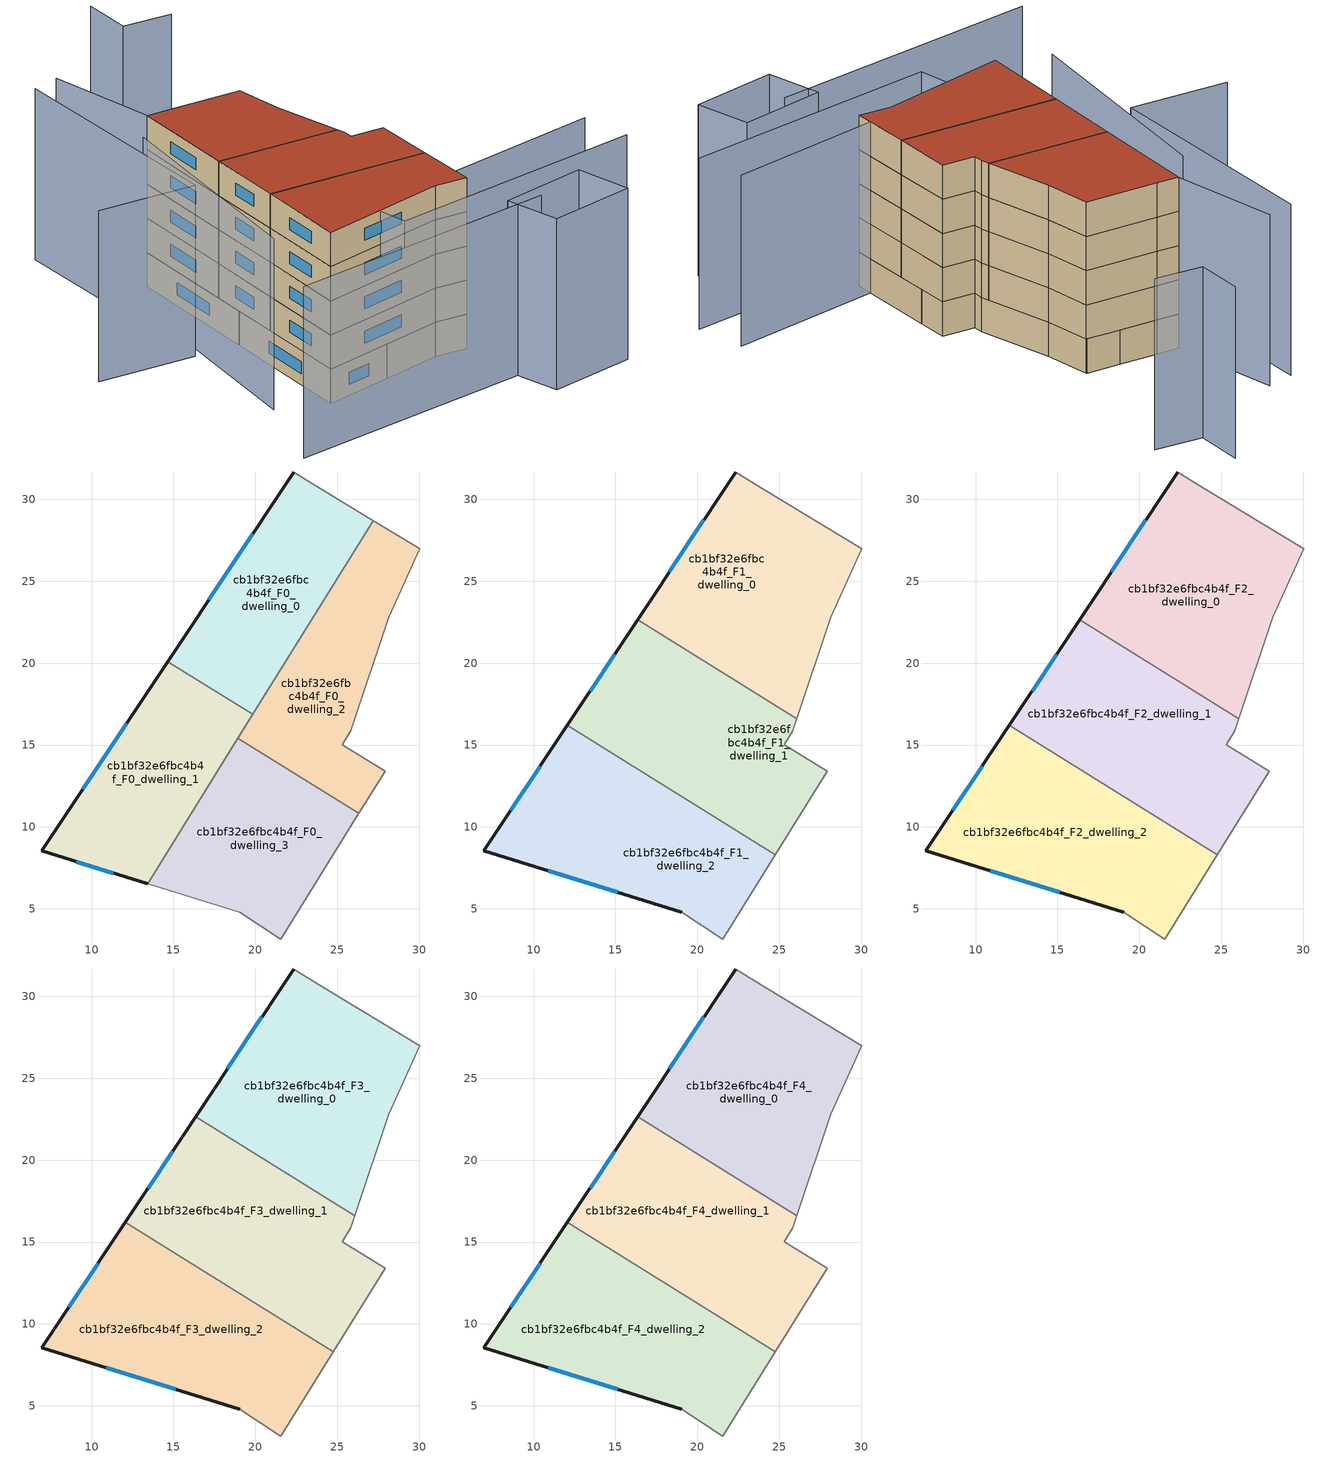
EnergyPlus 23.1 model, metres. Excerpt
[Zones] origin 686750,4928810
cb1bf32e6fbc4b4f_F0_dwelling_0
 floor ground (EU_floor_Construction): 27.21,28.7 19.85,16.87 14.65,20.1 22.34,31.67 24.1,30.6 z0
 wall outside (EU_wall_Construction): 22.34,31.67 14.65,20.1 z0:3
 wall adiabatic (EU_wall_Construction): 19.85,16.87 27.21,28.7 24.1,30.6 22.34,31.67 z0:3
 wall to cb1bf32e6fbc4b4f_F0_dwelling_1 (EU_wall_Construction): 14.65,20.1 19.85,16.87 z0:3
 window (EU_Window_Construction): 19.84,27.91 17.15,23.86 z0.98:2.02
cb1bf32e6fbc4b4f_F0_dwelling_1
 floor ground (EU_floor_Construction): 19.85,16.87 13.42,6.53 6.97,8.54 14.65,20.1 z0
 wall outside (EU_wall_Construction): 14.65,20.1 6.97,8.54 13.42,6.53 z0:3
 wall adiabatic (EU_wall_Construction): 13.42,6.53 19.85,16.87 z0:3
 window (EU_Window_Construction): 9.07,7.89 11.32,7.19 / 12.15,16.34 9.47,12.3 z0.98:2.02
cb1bf32e6fbc4b4f_F0_dwelling_2
 floor ground (EU_floor_Construction): 29.94,27.03 30.03,26.98 28.15,22.8 25.84,15.87 25.32,15.02 27.92,13.4 26.32,10.82 18.94,15.41 27.21,28.7 z0
 wall adiabatic (EU_wall_Construction): 26.32,10.82 27.92,13.4 25.32,15.02 25.84,15.87 28.15,22.8 30.03,26.98 29.94,27.03 27.21,28.7 18.94,15.41 z0:3
 wall to cb1bf32e6fbc4b4f_F0_dwelling_3 (EU_wall_Construction): 18.94,15.41 26.32,10.82 z0:3
cb1bf32e6fbc4b4f_F0_dwelling_3
 floor ground (EU_floor_Construction): 26.32,10.82 21.55,3.16 19.06,4.78 13.42,6.53 18.94,15.41 z0
 wall adiabatic (EU_wall_Construction): 18.94,15.41 13.42,6.53 19.06,4.78 21.55,3.16 26.32,10.82 z0:3
cb1bf32e6fbc4b4f_F1_dwelling_0
 floor to cb1bf32e6fbc4b4f_F0_dwelling_0 (EU_floor_Construction): 27.21,28.7 21.47,19.47 16.35,22.66 22.34,31.67 24.1,30.6 z3
 floor to cb1bf32e6fbc4b4f_F0_dwelling_2 (EU_floor_Construction): 30.03,26.98 28.15,22.8 26.08,16.6 21.47,19.47 27.21,28.7 z3
 wall outside (EU_wall_Construction): 22.34,31.67 16.35,22.66 z3:6
 wall to cb1bf32e6fbc4b4f_F1_dwelling_1 (EU_wall_Construction): 16.35,22.66 26.08,16.6 z3:6
 wall adiabatic (EU_wall_Construction): 26.08,16.6 28.15,22.8 30.03,26.98 24.1,30.6 22.34,31.67 z3:6
 window (EU_Window_Construction): 20.39,28.74 18.3,25.59 z3.98:5.02
cb1bf32e6fbc4b4f_F1_dwelling_1
 floor to cb1bf32e6fbc4b4f_F0_dwelling_2 (EU_floor_Construction): 26.08,16.6 25.84,15.87 25.32,15.02 27.92,13.4 26.32,10.82 18.94,15.41 21.47,19.48 z3
 floor to cb1bf32e6fbc4b4f_F0_dwelling_0 (EU_floor_Construction): 21.47,19.47 19.85,16.87 14.65,20.1 16.35,22.66 z3
 floor to cb1bf32e6fbc4b4f_F0_dwelling_3 (EU_floor_Construction): 26.32,10.82 24.75,8.3 17.37,12.89 18.94,15.41 z3
 floor to cb1bf32e6fbc4b4f_F0_dwelling_1 (EU_floor_Construction): 19.85,16.87 17.37,12.89 12.06,16.19 14.65,20.1 z3
 wall outside (EU_wall_Construction): 16.35,22.66 12.06,16.19 z3:6
 wall adiabatic (EU_wall_Construction): 24.75,8.3 27.92,13.4 25.32,15.02 25.84,15.87 26.08,16.6 z3:6
 wall to cb1bf32e6fbc4b4f_F1_dwelling_2 (EU_wall_Construction): 12.06,16.19 24.75,8.3 z3:6
 window (EU_Window_Construction): 14.96,20.56 13.46,18.3 z3.98:5.02
cb1bf32e6fbc4b4f_F1_dwelling_2
 floor to cb1bf32e6fbc4b4f_F0_dwelling_1 (EU_floor_Construction): 17.37,12.89 13.42,6.53 6.97,8.54 12.06,16.19 z3
 floor to cb1bf32e6fbc4b4f_F0_dwelling_3 (EU_floor_Construction): 24.75,8.3 21.55,3.16 19.06,4.78 13.42,6.53 17.37,12.89 z3
 wall outside (EU_wall_Construction): 12.06,16.19 6.97,8.54 19.06,4.78 z3:6
 wall adiabatic (EU_wall_Construction): 19.06,4.78 21.55,3.16 24.75,8.3 z3:6
 window (EU_Window_Construction): 10.4,13.7 8.63,11.03 / 10.9,7.32 15.13,6 z3.98:5.02
cb1bf32e6fbc4b4f_F2_dwelling_0
 floor to cb1bf32e6fbc4b4f_F1_dwelling_0 (EU_floor_Construction): 30.03,26.98 28.15,22.8 26.08,16.6 16.35,22.66 22.34,31.67 24.1,30.6 z6
 wall outside (EU_wall_Construction): 22.34,31.67 16.35,22.66 z6:9
 wall to cb1bf32e6fbc4b4f_F2_dwelling_1 (EU_wall_Construction): 16.35,22.66 26.08,16.6 z6:9
 wall adiabatic (EU_wall_Construction): 26.08,16.6 28.15,22.8 30.03,26.98 24.1,30.6 22.34,31.67 z6:9
 window (EU_Window_Construction): 20.39,28.74 18.3,25.59 z6.98:8.02
cb1bf32e6fbc4b4f_F2_dwelling_1
 floor to cb1bf32e6fbc4b4f_F1_dwelling_1 (EU_floor_Construction): 26.08,16.6 25.84,15.87 25.32,15.02 27.92,13.4 24.75,8.3 12.06,16.19 16.35,22.66 z6
 wall outside (EU_wall_Construction): 16.35,22.66 12.06,16.19 z6:9
 wall adiabatic (EU_wall_Construction): 24.75,8.3 27.92,13.4 25.32,15.02 25.84,15.87 26.08,16.6 z6:9
 wall to cb1bf32e6fbc4b4f_F2_dwelling_2 (EU_wall_Construction): 12.06,16.19 24.75,8.3 z6:9
 window (EU_Window_Construction): 14.96,20.56 13.46,18.3 z6.98:8.02
cb1bf32e6fbc4b4f_F2_dwelling_2
 floor to cb1bf32e6fbc4b4f_F1_dwelling_2 (EU_floor_Construction): 24.75,8.3 21.55,3.16 19.06,4.78 6.97,8.54 12.06,16.19 z6
 wall outside (EU_wall_Construction): 12.06,16.19 6.97,8.54 19.06,4.78 z6:9
 wall adiabatic (EU_wall_Construction): 19.06,4.78 21.55,3.16 24.75,8.3 z6:9
 window (EU_Window_Construction): 10.4,13.7 8.63,11.03 / 10.9,7.32 15.13,6 z6.98:8.02
cb1bf32e6fbc4b4f_F3_dwelling_0
 floor to cb1bf32e6fbc4b4f_F2_dwelling_0 (EU_floor_Construction): 30.03,26.98 28.15,22.8 26.08,16.6 16.35,22.66 22.34,31.67 24.1,30.6 z9
 wall outside (EU_wall_Construction): 22.34,31.67 16.35,22.66 z9:12
 wall to cb1bf32e6fbc4b4f_F3_dwelling_1 (EU_wall_Construction): 16.35,22.66 26.08,16.6 z9:12
 wall adiabatic (EU_wall_Construction): 26.08,16.6 28.15,22.8 30.03,26.98 24.1,30.6 22.34,31.67 z9:12
 window (EU_Window_Construction): 20.39,28.74 18.3,25.59 z9.98:11.02
cb1bf32e6fbc4b4f_F3_dwelling_1
 floor to cb1bf32e6fbc4b4f_F2_dwelling_1 (EU_floor_Construction): 26.08,16.6 25.84,15.87 25.32,15.02 27.92,13.4 24.75,8.3 12.06,16.19 16.35,22.66 z9
 wall outside (EU_wall_Construction): 16.35,22.66 12.06,16.19 z9:12
 wall adiabatic (EU_wall_Construction): 24.75,8.3 27.92,13.4 25.32,15.02 25.84,15.87 26.08,16.6 z9:12
 wall to cb1bf32e6fbc4b4f_F3_dwelling_2 (EU_wall_Construction): 12.06,16.19 24.75,8.3 z9:12
 window (EU_Window_Construction): 14.96,20.56 13.46,18.3 z9.98:11.02
cb1bf32e6fbc4b4f_F3_dwelling_2
 floor to cb1bf32e6fbc4b4f_F2_dwelling_2 (EU_floor_Construction): 24.75,8.3 21.55,3.16 19.06,4.78 6.97,8.54 12.06,16.19 z9
 wall outside (EU_wall_Construction): 12.06,16.19 6.97,8.54 19.06,4.78 z9:12
 wall adiabatic (EU_wall_Construction): 19.06,4.78 21.55,3.16 24.75,8.3 z9:12
 window (EU_Window_Construction): 10.4,13.7 8.63,11.03 / 10.9,7.32 15.13,6 z9.98:11.02
cb1bf32e6fbc4b4f_F4_dwelling_0
 floor to cb1bf32e6fbc4b4f_F3_dwelling_0 (EU_floor_Construction): 30.03,26.98 28.15,22.8 26.08,16.6 16.35,22.66 22.34,31.67 24.1,30.6 z12
 wall outside (EU_wall_Construction): 22.34,31.67 16.35,22.66 z12:15
 wall to cb1bf32e6fbc4b4f_F4_dwelling_1 (EU_wall_Construction): 16.35,22.66 26.08,16.6 z12:15
 wall adiabatic (EU_wall_Construction): 26.08,16.6 28.15,22.8 30.03,26.98 24.1,30.6 22.34,31.67 z12:15
 window (EU_Window_Construction): 20.39,28.74 18.3,25.59 z12.98:14.02
 roof outside (EU_roof_Construction): 26.08,16.6 28.15,22.8 30.03,26.98 24.1,30.6 22.34,31.67 16.35,22.66 z15
cb1bf32e6fbc4b4f_F4_dwelling_1
 floor to cb1bf32e6fbc4b4f_F3_dwelling_1 (EU_floor_Construction): 26.08,16.6 25.84,15.87 25.32,15.02 27.92,13.4 24.75,8.3 12.06,16.19 16.35,22.66 z12
 wall outside (EU_wall_Construction): 16.35,22.66 12.06,16.19 z12:15
 wall adiabatic (EU_wall_Construction): 24.75,8.3 27.92,13.4 25.32,15.02 25.84,15.87 26.08,16.6 z12:15
 wall to cb1bf32e6fbc4b4f_F4_dwelling_2 (EU_wall_Construction): 12.06,16.19 24.75,8.3 z12:15
 window (EU_Window_Construction): 14.96,20.56 13.46,18.3 z12.98:14.02
 roof outside (EU_roof_Construction): 24.75,8.3 27.92,13.4 25.32,15.02 25.84,15.87 26.08,16.6 16.35,22.66 12.06,16.19 z15
cb1bf32e6fbc4b4f_F4_dwelling_2
 floor to cb1bf32e6fbc4b4f_F3_dwelling_2 (EU_floor_Construction): 24.75,8.3 21.55,3.16 19.06,4.78 6.97,8.54 12.06,16.19 z12
 wall outside (EU_wall_Construction): 12.06,16.19 6.97,8.54 19.06,4.78 z12:15
 wall adiabatic (EU_wall_Construction): 19.06,4.78 21.55,3.16 24.75,8.3 z12:15
 window (EU_Window_Construction): 10.4,13.7 8.63,11.03 / 10.9,7.32 15.13,6 z12.98:14.02
 roof outside (EU_roof_Construction): 21.55,3.16 24.75,8.3 12.06,16.19 6.97,8.54 19.06,4.78 z15
shading: -3.89,6.04 20.82,-3.76 / 21.19,4.95 36.47,-0.51 / 34.7,-5.01 11.52,4.08 / 11.52,4.08 26.17,41.44 / 18.29,30.22 3.95,12.22 / 23.62,42.16 11.2,22.44 / 11.2,22.44 3.35,27.38 / 41.78,38.33 37.92,40.86 / 37.92,40.86 40.59,44.93 / 24.97,-9.53 17.01,-6.87 / 17.01,-6.87 18.71,-1.77 / 18.71,-1.77 26.67,-4.44 / 26.67,-4.44 24.97,-9.53 z0:15
[Building]
EU S2 Campaign: North Axis=0; Terrain=City; Solar Distribution=FullExterior
[Site:Location]
Bologna: Latitude=44.5; Longitude=11.25; Time Zone=1; Elevation=37
[SizingPeriod:WeatherFileDays]
AnnualSizingPeriod: Begin Month=1; Begin Day of Month=1; End Month=12; End Day of Month=31; Day of Week for Start Day=Monday; Use Weather File Daylight Saving Period=No; Use Weather File Rain and Snow Indicators=No
[MATERIAL]
EU_InternalMass_Material: Roughness=MediumRough; Thickness=0.1; Conductivity=1; Density=1800; Specific Heat=900; Thermal Absorptance=0.9; Solar Absorptance=0.7; Visible Absorptance=0.7
[MATERIAL:NOMASS] Roughness=MediumRough; Thermal Absorptance=0.9; Solar Absorptance=0.7; Visible Absorptance=0.7
Name | Thermal Resistance
EU_wall_NoMass | 0.905828
EU_roof_NoMass | 0.37593
EU_floor_NoMass | 0.67114
[WINDOWMATERIAL:SIMPLEGLAZINGSYSTEM]
EU_Window_SimpleGlazing: UFactor=4.52486; Solar Heat Gain Coefficient=0.85; Visible Transmittance=0.85
[CONSTRUCTION]
EU_wall_Construction: EU_wall_NoMass
EU_roof_Construction: EU_roof_NoMass
EU_floor_Construction: EU_floor_NoMass
EU_InternalMass_Construction: EU_InternalMass_Material
EU_Window_Construction: EU_Window_SimpleGlazing
[ZONE] Type=1; Multiplier=1; Ceiling Height=autocalculate; Floor Area=autocalculate; Part of Total Floor Area=Yes
Name | Volume
cb1bf32e6fbc4b4f_F0_dwelling_0 | 246.621
cb1bf32e6fbc4b4f_F1_dwelling_0; cb1bf32e6fbc4b4f_F2_dwelling_0; cb1bf32e6fbc4b4f_F3_dwelling_0; cb1bf32e6fbc4b4f_F4_dwelling_0 | 328.805
cb1bf32e6fbc4b4f_F0_dwelling_1 | 246.617
cb1bf32e6fbc4b4f_F1_dwelling_1; cb1bf32e6fbc4b4f_F2_dwelling_1; cb1bf32e6fbc4b4f_F3_dwelling_1; cb1bf32e6fbc4b4f_F4_dwelling_1 | 328.826
cb1bf32e6fbc4b4f_F0_dwelling_2 | 246.628
cb1bf32e6fbc4b4f_F1_dwelling_2; cb1bf32e6fbc4b4f_F2_dwelling_2; cb1bf32e6fbc4b4f_F3_dwelling_2; cb1bf32e6fbc4b4f_F4_dwelling_2 | 328.833
cb1bf32e6fbc4b4f_F0_dwelling_3 | 246.632
[INTERNALMASS] Construction=EU_InternalMass_Construction
Name | Zone or ZoneList | Surface Area
cb1bf32e6fbc4b4f_F0_dwelling_0_EU_InternalMass | cb1bf32e6fbc4b4f_F0_dwelling_0 | 82.2069
cb1bf32e6fbc4b4f_F0_dwelling_1_EU_InternalMass | cb1bf32e6fbc4b4f_F0_dwelling_1 | 82.2051
cb1bf32e6fbc4b4f_F0_dwelling_2_EU_InternalMass | cb1bf32e6fbc4b4f_F0_dwelling_2 | 82.2095
cb1bf32e6fbc4b4f_F0_dwelling_3_EU_InternalMass | cb1bf32e6fbc4b4f_F0_dwelling_3 | 82.2112
cb1bf32e6fbc4b4f_F1_dwelling_0_EU_InternalMass | cb1bf32e6fbc4b4f_F1_dwelling_0 | 109.602
cb1bf32e6fbc4b4f_F1_dwelling_1_EU_InternalMass | cb1bf32e6fbc4b4f_F1_dwelling_1 | 109.609
cb1bf32e6fbc4b4f_F1_dwelling_2_EU_InternalMass | cb1bf32e6fbc4b4f_F1_dwelling_2 | 109.612
cb1bf32e6fbc4b4f_F2_dwelling_0_EU_InternalMass | cb1bf32e6fbc4b4f_F2_dwelling_0 | 109.602
cb1bf32e6fbc4b4f_F2_dwelling_1_EU_InternalMass | cb1bf32e6fbc4b4f_F2_dwelling_1 | 109.609
cb1bf32e6fbc4b4f_F2_dwelling_2_EU_InternalMass | cb1bf32e6fbc4b4f_F2_dwelling_2 | 109.612
cb1bf32e6fbc4b4f_F3_dwelling_0_EU_InternalMass | cb1bf32e6fbc4b4f_F3_dwelling_0 | 109.602
cb1bf32e6fbc4b4f_F3_dwelling_1_EU_InternalMass | cb1bf32e6fbc4b4f_F3_dwelling_1 | 109.609
cb1bf32e6fbc4b4f_F3_dwelling_2_EU_InternalMass | cb1bf32e6fbc4b4f_F3_dwelling_2 | 109.612
cb1bf32e6fbc4b4f_F4_dwelling_0_EU_InternalMass | cb1bf32e6fbc4b4f_F4_dwelling_0 | 109.602
cb1bf32e6fbc4b4f_F4_dwelling_1_EU_InternalMass | cb1bf32e6fbc4b4f_F4_dwelling_1 | 109.609
cb1bf32e6fbc4b4f_F4_dwelling_2_EU_InternalMass | cb1bf32e6fbc4b4f_F4_dwelling_2 | 109.612
[OTHEREQUIPMENT] Fuel Type=Electricity; Design Level Calculation Method=Watts/Area; Power per Zone Floor Area=1; Fraction Latent=0; Fraction Radiant=0; Fraction Lost=0; Carbon Dioxide Generation Rate=0; EndUse Subcategory=EU_Step8_InternalGains
Name | Zone or ZoneList or Space or SpaceList | Schedule
EU_Step8_InternalGain_cb1bf32e6fbc4b4f_F0_dwelling_0_f000 | cb1bf32e6fbc4b4f_F0_dwelling_0 | EU_Step8_GainSchedule_cb1bf32e6fbc4b4f_F0_dwelling_0_f000
EU_Step8_InternalGain_cb1bf32e6fbc4b4f_F0_dwelling_1_f000 | cb1bf32e6fbc4b4f_F0_dwelling_1 | EU_Step8_GainSchedule_cb1bf32e6fbc4b4f_F0_dwelling_1_f000
EU_Step8_InternalGain_cb1bf32e6fbc4b4f_F0_dwelling_2_f000 | cb1bf32e6fbc4b4f_F0_dwelling_2 | EU_Step8_GainSchedule_cb1bf32e6fbc4b4f_F0_dwelling_2_f000
EU_Step8_InternalGain_cb1bf32e6fbc4b4f_F0_dwelling_3_f000 | cb1bf32e6fbc4b4f_F0_dwelling_3 | EU_Step8_GainSchedule_cb1bf32e6fbc4b4f_F0_dwelling_3_f000
EU_Step8_InternalGain_cb1bf32e6fbc4b4f_F1_dwelling_0_f000 | cb1bf32e6fbc4b4f_F1_dwelling_0 | EU_Step8_GainSchedule_cb1bf32e6fbc4b4f_F1_dwelling_0_f000
EU_Step8_InternalGain_cb1bf32e6fbc4b4f_F1_dwelling_1_f000 | cb1bf32e6fbc4b4f_F1_dwelling_1 | EU_Step8_GainSchedule_cb1bf32e6fbc4b4f_F1_dwelling_1_f000
EU_Step8_InternalGain_cb1bf32e6fbc4b4f_F1_dwelling_2_f000 | cb1bf32e6fbc4b4f_F1_dwelling_2 | EU_Step8_GainSchedule_cb1bf32e6fbc4b4f_F1_dwelling_2_f000
EU_Step8_InternalGain_cb1bf32e6fbc4b4f_F2_dwelling_0_f000 | cb1bf32e6fbc4b4f_F2_dwelling_0 | EU_Step8_GainSchedule_cb1bf32e6fbc4b4f_F2_dwelling_0_f000
EU_Step8_InternalGain_cb1bf32e6fbc4b4f_F2_dwelling_1_f000 | cb1bf32e6fbc4b4f_F2_dwelling_1 | EU_Step8_GainSchedule_cb1bf32e6fbc4b4f_F2_dwelling_1_f000
EU_Step8_InternalGain_cb1bf32e6fbc4b4f_F2_dwelling_2_f000 | cb1bf32e6fbc4b4f_F2_dwelling_2 | EU_Step8_GainSchedule_cb1bf32e6fbc4b4f_F2_dwelling_2_f000
EU_Step8_InternalGain_cb1bf32e6fbc4b4f_F3_dwelling_0_f000 | cb1bf32e6fbc4b4f_F3_dwelling_0 | EU_Step8_GainSchedule_cb1bf32e6fbc4b4f_F3_dwelling_0_f000
EU_Step8_InternalGain_cb1bf32e6fbc4b4f_F3_dwelling_1_f000 | cb1bf32e6fbc4b4f_F3_dwelling_1 | EU_Step8_GainSchedule_cb1bf32e6fbc4b4f_F3_dwelling_1_f000
EU_Step8_InternalGain_cb1bf32e6fbc4b4f_F3_dwelling_2_f000 | cb1bf32e6fbc4b4f_F3_dwelling_2 | EU_Step8_GainSchedule_cb1bf32e6fbc4b4f_F3_dwelling_2_f000
EU_Step8_InternalGain_cb1bf32e6fbc4b4f_F4_dwelling_0_f000 | cb1bf32e6fbc4b4f_F4_dwelling_0 | EU_Step8_GainSchedule_cb1bf32e6fbc4b4f_F4_dwelling_0_f000
EU_Step8_InternalGain_cb1bf32e6fbc4b4f_F4_dwelling_1_f000 | cb1bf32e6fbc4b4f_F4_dwelling_1 | EU_Step8_GainSchedule_cb1bf32e6fbc4b4f_F4_dwelling_1_f000
EU_Step8_InternalGain_cb1bf32e6fbc4b4f_F4_dwelling_2_f000 | cb1bf32e6fbc4b4f_F4_dwelling_2 | EU_Step8_GainSchedule_cb1bf32e6fbc4b4f_F4_dwelling_2_f000
[ZONEVENTILATION:DESIGNFLOWRATE] Schedule=EU_AlwaysOn; Design Flow Rate Calculation Method=AirChanges/Hour; Air Changes per Hour=0.73129; Ventilation Type=Natural; Fan Pressure Rise=0; Fan Total Efficiency=1; Constant Term Coefficient=1; Temperature Term Coefficient=0; Velocity Term Coefficient=0; Velocity Squared Term Coefficient=0; Minimum Indoor Temperature=-100; Maximum Indoor Temperature=100; Delta Temperature=-100; Minimum Outdoor Temperature=-100; Maximum Outdoor Temperature=100; Maximum Wind Speed=40
Name | Zone or ZoneList or Space or SpaceList
EU_ConstantAir_cb1bf32e6fbc4b4f_F0_dwelling_0 | cb1bf32e6fbc4b4f_F0_dwelling_0
EU_ConstantAir_cb1bf32e6fbc4b4f_F0_dwelling_1 | cb1bf32e6fbc4b4f_F0_dwelling_1
EU_ConstantAir_cb1bf32e6fbc4b4f_F0_dwelling_2 | cb1bf32e6fbc4b4f_F0_dwelling_2
EU_ConstantAir_cb1bf32e6fbc4b4f_F0_dwelling_3 | cb1bf32e6fbc4b4f_F0_dwelling_3
EU_ConstantAir_cb1bf32e6fbc4b4f_F1_dwelling_0 | cb1bf32e6fbc4b4f_F1_dwelling_0
EU_ConstantAir_cb1bf32e6fbc4b4f_F1_dwelling_1 | cb1bf32e6fbc4b4f_F1_dwelling_1
EU_ConstantAir_cb1bf32e6fbc4b4f_F1_dwelling_2 | cb1bf32e6fbc4b4f_F1_dwelling_2
EU_ConstantAir_cb1bf32e6fbc4b4f_F2_dwelling_0 | cb1bf32e6fbc4b4f_F2_dwelling_0
EU_ConstantAir_cb1bf32e6fbc4b4f_F2_dwelling_1 | cb1bf32e6fbc4b4f_F2_dwelling_1
EU_ConstantAir_cb1bf32e6fbc4b4f_F2_dwelling_2 | cb1bf32e6fbc4b4f_F2_dwelling_2
EU_ConstantAir_cb1bf32e6fbc4b4f_F3_dwelling_0 | cb1bf32e6fbc4b4f_F3_dwelling_0
EU_ConstantAir_cb1bf32e6fbc4b4f_F3_dwelling_1 | cb1bf32e6fbc4b4f_F3_dwelling_1
EU_ConstantAir_cb1bf32e6fbc4b4f_F3_dwelling_2 | cb1bf32e6fbc4b4f_F3_dwelling_2
EU_ConstantAir_cb1bf32e6fbc4b4f_F4_dwelling_0 | cb1bf32e6fbc4b4f_F4_dwelling_0
EU_ConstantAir_cb1bf32e6fbc4b4f_F4_dwelling_1 | cb1bf32e6fbc4b4f_F4_dwelling_1
EU_ConstantAir_cb1bf32e6fbc4b4f_F4_dwelling_2 | cb1bf32e6fbc4b4f_F4_dwelling_2
[HVACTEMPLATE:THERMOSTAT] Constant Heating Setpoint=20; Constant Cooling Setpoint=50
EU_HeatOnly_cb1bf32e6fbc4b4f_F0_dwelling_0; EU_HeatOnly_cb1bf32e6fbc4b4f_F0_dwelling_1; EU_HeatOnly_cb1bf32e6fbc4b4f_F0_dwelling_2; EU_HeatOnly_cb1bf32e6fbc4b4f_F0_dwelling_3; EU_HeatOnly_cb1bf32e6fbc4b4f_F1_dwelling_0; EU_HeatOnly_cb1bf32e6fbc4b4f_F1_dwelling_1; EU_HeatOnly_cb1bf32e6fbc4b4f_F1_dwelling_2; EU_HeatOnly_cb1bf32e6fbc4b4f_F2_dwelling_0; EU_HeatOnly_cb1bf32e6fbc4b4f_F2_dwelling_1; EU_HeatOnly_cb1bf32e6fbc4b4f_F2_dwelling_2; EU_HeatOnly_cb1bf32e6fbc4b4f_F3_dwelling_0; EU_HeatOnly_cb1bf32e6fbc4b4f_F3_dwelling_1; EU_HeatOnly_cb1bf32e6fbc4b4f_F3_dwelling_2; EU_HeatOnly_cb1bf32e6fbc4b4f_F4_dwelling_0; EU_HeatOnly_cb1bf32e6fbc4b4f_F4_dwelling_1; EU_HeatOnly_cb1bf32e6fbc4b4f_F4_dwelling_2
[HVACTEMPLATE:ZONE:IDEALLOADSAIRSYSTEM] System Availability Schedule=EU_AlwaysOn; Maximum Heating Supply Air Temperature=50; Minimum Cooling Supply Air Temperature=13; Maximum Heating Supply Air Humidity Ratio=0.0156; Minimum Cooling Supply Air Humidity Ratio=0.0077; Heating Limit=NoLimit; Cooling Limit=NoLimit; Heating Availability Schedule=EU_AlwaysOn; Cooling Availability Schedule=EU_CoolingOff; Dehumidification Control Type=ConstantSensibleHeatRatio; Cooling Sensible Heat Ratio=0.7; Dehumidification Setpoint=60; Humidification Control Type=None; Humidification Setpoint=30; Outdoor Air Method=None; Outdoor Air Flow Rate per Person=0.00944; Outdoor Air Flow Rate per Zone Floor Area=0; Outdoor Air Flow Rate per Zone=0; Demand Controlled Ventilation Type=None; Outdoor Air Economizer Type=NoEconomizer; Heat Recovery Type=None; Sensible Heat Recovery Effectiveness=0.7; Latent Heat Recovery Effectiveness=0.65
Name | Template Thermostat
cb1bf32e6fbc4b4f_F0_dwelling_0 | EU_HeatOnly_cb1bf32e6fbc4b4f_F0_dwelling_0
cb1bf32e6fbc4b4f_F0_dwelling_1 | EU_HeatOnly_cb1bf32e6fbc4b4f_F0_dwelling_1
cb1bf32e6fbc4b4f_F0_dwelling_2 | EU_HeatOnly_cb1bf32e6fbc4b4f_F0_dwelling_2
cb1bf32e6fbc4b4f_F0_dwelling_3 | EU_HeatOnly_cb1bf32e6fbc4b4f_F0_dwelling_3
cb1bf32e6fbc4b4f_F1_dwelling_0 | EU_HeatOnly_cb1bf32e6fbc4b4f_F1_dwelling_0
cb1bf32e6fbc4b4f_F1_dwelling_1 | EU_HeatOnly_cb1bf32e6fbc4b4f_F1_dwelling_1
cb1bf32e6fbc4b4f_F1_dwelling_2 | EU_HeatOnly_cb1bf32e6fbc4b4f_F1_dwelling_2
cb1bf32e6fbc4b4f_F2_dwelling_0 | EU_HeatOnly_cb1bf32e6fbc4b4f_F2_dwelling_0
cb1bf32e6fbc4b4f_F2_dwelling_1 | EU_HeatOnly_cb1bf32e6fbc4b4f_F2_dwelling_1
cb1bf32e6fbc4b4f_F2_dwelling_2 | EU_HeatOnly_cb1bf32e6fbc4b4f_F2_dwelling_2
cb1bf32e6fbc4b4f_F3_dwelling_0 | EU_HeatOnly_cb1bf32e6fbc4b4f_F3_dwelling_0
cb1bf32e6fbc4b4f_F3_dwelling_1 | EU_HeatOnly_cb1bf32e6fbc4b4f_F3_dwelling_1
cb1bf32e6fbc4b4f_F3_dwelling_2 | EU_HeatOnly_cb1bf32e6fbc4b4f_F3_dwelling_2
cb1bf32e6fbc4b4f_F4_dwelling_0 | EU_HeatOnly_cb1bf32e6fbc4b4f_F4_dwelling_0
cb1bf32e6fbc4b4f_F4_dwelling_1 | EU_HeatOnly_cb1bf32e6fbc4b4f_F4_dwelling_1
cb1bf32e6fbc4b4f_F4_dwelling_2 | EU_HeatOnly_cb1bf32e6fbc4b4f_F4_dwelling_2
[SIZING:ZONE] Zone Cooling Design Supply Air Temperature Input Method=SupplyAirTemperature; Zone Cooling Design Supply Air Temperature=13; Zone Heating Design Supply Air Temperature Input Method=SupplyAirTemperature; Zone Heating Design Supply Air Temperature=50; Zone Cooling Design Supply Air Humidity Ratio=0.008; Zone Heating Design Supply Air Humidity Ratio=0.008; Cooling Design Air Flow Method=DesignDay; Cooling Design Air Flow Rate=0; Cooling Minimum Air Flow per Zone Floor Area=0.000762; Cooling Minimum Air Flow=0; Cooling Minimum Air Flow Fraction=0.2; Heating Design Air Flow Method=DesignDay; Heating Design Air Flow Rate=0; Heating Maximum Air Flow per Zone Floor Area=0.002032; Heating Maximum Air Flow=0.141576; Heating Maximum Air Flow Fraction=0.3; Account for Dedicated Outdoor Air System=No; Dedicated Outdoor Air System Control Strategy=NeutralSupplyAir; Dedicated Outdoor Air Low Setpoint Temperature for Design=autosize; Dedicated Outdoor Air High Setpoint Temperature for Design=autosize; Zone Load Sizing Method=Sensible Load Only No Latent Load; Zone Latent Cooling Design Supply Air Humidity Ratio Input Method=HumidityRatioDifference; Zone Cooling Design Supply Air Humidity Ratio Difference=0.005; Zone Latent Heating Design Supply Air Humidity Ratio Input Method=HumidityRatioDifference; Zone Humidification Design Supply Air Humidity Ratio Difference=0.005
cb1bf32e6fbc4b4f_F0_dwelling_0; cb1bf32e6fbc4b4f_F0_dwelling_1; cb1bf32e6fbc4b4f_F0_dwelling_2; cb1bf32e6fbc4b4f_F0_dwelling_3; cb1bf32e6fbc4b4f_F1_dwelling_0; cb1bf32e6fbc4b4f_F1_dwelling_1; cb1bf32e6fbc4b4f_F1_dwelling_2; cb1bf32e6fbc4b4f_F2_dwelling_0; cb1bf32e6fbc4b4f_F2_dwelling_1; cb1bf32e6fbc4b4f_F2_dwelling_2; cb1bf32e6fbc4b4f_F3_dwelling_0; cb1bf32e6fbc4b4f_F3_dwelling_1; cb1bf32e6fbc4b4f_F3_dwelling_2; cb1bf32e6fbc4b4f_F4_dwelling_0; cb1bf32e6fbc4b4f_F4_dwelling_1; cb1bf32e6fbc4b4f_F4_dwelling_2
[SCHEDULE:CONSTANT]
Name | Hourly Value
EU_AlwaysOn | 1
EU_CoolingOff | 0
[SCHEDULE:FILE] Column Number=1; Rows to Skip at Top=0; Number of Hours of Data=8760; Column Separator=Comma; Interpolate to Timestep=No; Minutes per Item=60; Adjust Schedule for Daylight Savings=Yes
Name | File
EU_Step8_GainSchedule_cb1bf32e6fbc4b4f_F0_dwelling_0_f000 | ../../schedules/cb1bf32e6fbc4b4f/cb1bf32e6fbc4b4f_F0_dwelling_0_f000_gain.csv
EU_Step8_GainSchedule_cb1bf32e6fbc4b4f_F0_dwelling_1_f000 | ../../schedules/cb1bf32e6fbc4b4f/cb1bf32e6fbc4b4f_F0_dwelling_1_f000_gain.csv
EU_Step8_GainSchedule_cb1bf32e6fbc4b4f_F0_dwelling_2_f000 | ../../schedules/cb1bf32e6fbc4b4f/cb1bf32e6fbc4b4f_F0_dwelling_2_f000_gain.csv
EU_Step8_GainSchedule_cb1bf32e6fbc4b4f_F0_dwelling_3_f000 | ../../schedules/cb1bf32e6fbc4b4f/cb1bf32e6fbc4b4f_F0_dwelling_3_f000_gain.csv
EU_Step8_GainSchedule_cb1bf32e6fbc4b4f_F1_dwelling_0_f000 | ../../schedules/cb1bf32e6fbc4b4f/cb1bf32e6fbc4b4f_F1_dwelling_0_f000_gain.csv
EU_Step8_GainSchedule_cb1bf32e6fbc4b4f_F1_dwelling_1_f000 | ../../schedules/cb1bf32e6fbc4b4f/cb1bf32e6fbc4b4f_F1_dwelling_1_f000_gain.csv
EU_Step8_GainSchedule_cb1bf32e6fbc4b4f_F1_dwelling_2_f000 | ../../schedules/cb1bf32e6fbc4b4f/cb1bf32e6fbc4b4f_F1_dwelling_2_f000_gain.csv
EU_Step8_GainSchedule_cb1bf32e6fbc4b4f_F2_dwelling_0_f000 | ../../schedules/cb1bf32e6fbc4b4f/cb1bf32e6fbc4b4f_F2_dwelling_0_f000_gain.csv
EU_Step8_GainSchedule_cb1bf32e6fbc4b4f_F2_dwelling_1_f000 | ../../schedules/cb1bf32e6fbc4b4f/cb1bf32e6fbc4b4f_F2_dwelling_1_f000_gain.csv
EU_Step8_GainSchedule_cb1bf32e6fbc4b4f_F2_dwelling_2_f000 | ../../schedules/cb1bf32e6fbc4b4f/cb1bf32e6fbc4b4f_F2_dwelling_2_f000_gain.csv
EU_Step8_GainSchedule_cb1bf32e6fbc4b4f_F3_dwelling_0_f000 | ../../schedules/cb1bf32e6fbc4b4f/cb1bf32e6fbc4b4f_F3_dwelling_0_f000_gain.csv
EU_Step8_GainSchedule_cb1bf32e6fbc4b4f_F3_dwelling_1_f000 | ../../schedules/cb1bf32e6fbc4b4f/cb1bf32e6fbc4b4f_F3_dwelling_1_f000_gain.csv
EU_Step8_GainSchedule_cb1bf32e6fbc4b4f_F3_dwelling_2_f000 | ../../schedules/cb1bf32e6fbc4b4f/cb1bf32e6fbc4b4f_F3_dwelling_2_f000_gain.csv
EU_Step8_GainSchedule_cb1bf32e6fbc4b4f_F4_dwelling_0_f000 | ../../schedules/cb1bf32e6fbc4b4f/cb1bf32e6fbc4b4f_F4_dwelling_0_f000_gain.csv
EU_Step8_GainSchedule_cb1bf32e6fbc4b4f_F4_dwelling_1_f000 | ../../schedules/cb1bf32e6fbc4b4f/cb1bf32e6fbc4b4f_F4_dwelling_1_f000_gain.csv
EU_Step8_GainSchedule_cb1bf32e6fbc4b4f_F4_dwelling_2_f000 | ../../schedules/cb1bf32e6fbc4b4f/cb1bf32e6fbc4b4f_F4_dwelling_2_f000_gain.csv
